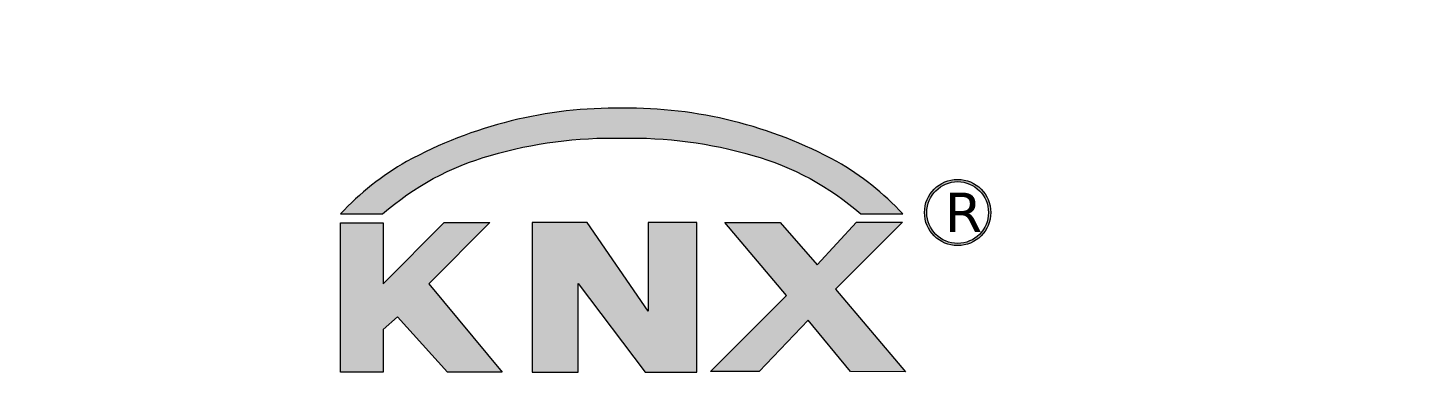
# Model space of a CAD drawing. Header units: millimetres. Extents: x -174 to 283928, y 1291 to 21053.
# Drawn here: x 9395.87 to 9417.47, y 20343.9 to 20349.56 of the extents above; entities that cross this region are included whole.
import ezdxf
from ezdxf.enums import TextEntityAlignment as Align

# ---------------------------------------------------------------- set-up
doc = ezdxf.new("R2010")
doc.units = ezdxf.units.MM
doc.layers.add('Serigraph', color=7, linetype='Continuous')
doc.styles.add('Arial', font='arial.ttf')
doc.styles.get("Standard").update_dxf_attribs({"font": 'arial.ttf'})

# ---------------------------------------------------------------- blocks, each defined once
blk = doc.blocks.new('KNX')
at = {"layer": 'Serigraph'}
h = blk.add_hatch(color=256, dxfattribs=at)
h.dxf.hatch_style = 1
edge = h.paths.add_edge_path()
edge.add_arc((6.380988170877059, -4.413380227421839), 9.550172622931418, 73.7693174002103, 91.26393577546719, ccw=False)
edge.add_arc((7.384430475581893, -1.153432802086172), 6.139908284257658, 48.89992884134978, 74.25715301552339, ccw=False)
edge.add_line((11.42065993937535, 3.473372300217306), (11.8806599393913, 3.473372300217306))
edge.add_line((11.8806599393913, 3.473372300217306), (12.34065993939111, 3.473372300217306))
edge.add_arc((7.970585517836638, -0.5586957360146699), 5.946017414936513, 42.69631347588425, 60.57140466600946)
edge.add_arc((6.297034873217683, -3.802951389400732), 9.594912230617672, 61.38604567497931, 90.67423344492255)
edge.add_arc((6.045648666148906, -3.808147961855866), 9.600443266718196, 89.17351915824642, 118.6097037850656)
edge.add_arc((4.370074421554477, -0.5586957360155794), 5.946017414937169, 119.4285953339843, 137.3036865241093)
edge.add_line((0, 3.473372300217306), (0.4600000000000364, 3.473372300217306))
edge.add_line((0.4600000000000364, 3.473372300217306), (0.9200000000000728, 3.473372300217306))
edge.add_arc((4.956229463793477, -1.153432802086172), 6.139908284257631, 105.7428469844761, 131.1000711586498, ccw=False)
edge.add_arc((5.959671768498253, -4.413380227420929), 9.55017262293051, 88.7360642245335, 106.2306825997905, ccw=False)
h = blk.add_hatch(color=256, dxfattribs=at)
h.dxf.hatch_style = 1
h.paths.add_polyline_path([(14.27254343924369, 3.50404344648814, 1), (12.81859293757043, 3.50404344648814, 1)])
h.paths.add_polyline_path([(14.22340862597411, 3.503674765019241, 1), (12.86878034977826, 3.503674765019241, 1)], flags=16)
h = blk.add_hatch(color=256, dxfattribs=at)
h.dxf.hatch_style = 1
h.paths.add_polyline_path([(1.935059694437086, 1.942505231701943), (3.273079043602365, 3.281125225490541), (2.26964216834699, 3.281125225490541), (0.9300000000000636, 1.942505231701943), (0.9300000000000636, 3.279999999998835), (0.9200000000000728, 3.279999999998835), (0, 3.279999999998835), (0, 0), (0.9300000000000636, 0), (0.9300000000000636, 0.9369752292441262), (1.247094334886696, 1.219753370463877), (2.34217916301236, 0), (3.542578937209555, 0)])
h = blk.add_hatch(color=256, dxfattribs=at)
h.dxf.hatch_style = 1
h.paths.add_polyline_path([(5.415422037593089, 3.281125225490541), (4.207323459645294, 3.281125225490541), (4.207323459645294, 0), (5.2113234596452, 0), (5.211000216384263, 1.9480458947437), (6.682550665644383, 0), (7.818550665644352, 0), (7.818550665644352, 3.281125225490541), (6.752550665644321, 3.281125225490541), (6.752550665644321, 1.341359200370789)])
h = blk.add_hatch(color=256, dxfattribs=at)
h.dxf.hatch_style = 1
h.paths.add_polyline_path([(9.78908419116692, 1.687123272533426), (8.117630983069375, 0.0173848884442123), (9.187202482240306, 0.0173848884442123), (10.26478119421358, 1.144407537314691), (11.19555050837039, 0.0173848884442123), (12.40165254297426, 0.0106186108387192), (10.86134709365751, 1.821769697169656), (12.33282842358017, 3.293251027091173), (11.32604328899015, 3.293251027091173), (10.45970799080578, 2.357035748929774), (9.652098596334099, 3.281125225490541), (8.432098596334072, 3.281125225490541)])
at = {"layer": 'Serigraph', "lineweight": 5}
blk.add_line((0.9200000000000728, 3.279999999998835), (0.9300000000000636, 3.279999999998835), dxfattribs=at)
blk.add_lwpolyline([(12.34065993939111, 3.473372300217306, 0.0781533369768668), (10.89209279680517, 4.620099328250943, 0.128494080062064), (6.18412845187845, 5.791296515113572, 0.1291505546706671), (1.448567142586171, 4.620099328250943, 0.0781533369768668), (0, 3.473372300217306), (0.4600000000000364, 3.473372300217306), (0.9200000000000728, 3.473372300217306, -0.1110954618707862), (3.290347759529822, 4.75616209828513, -0.0764832863331073), (6.1703299696876, 5.134468758085858, -0.0764832863331073), (9.050312179845603, 4.75616209828513, -0.1110954618707862), (11.42065993937535, 3.473372300217306), (11.8806599393913, 3.473372300217306)], format="xyb", close=True, dxfattribs=at)
for points in [[(0.9300000000000636, 3.279999999998835), (0.9300000000000636, 1.942505231701943), (2.26964216834699, 3.281125225490541), (3.273079043602365, 3.281125225490541), (1.935059694437086, 1.942505231701943), (3.542578937209555, 0), (2.34217916301236, 0), (1.247094334886696, 1.219753370463877), (0.9300000000000636, 0.9369752292441262), (0.9300000000000636, 0), (0, 0), (0, 3.279999999998835), (0.9200000000000728, 3.279999999998835)], [(4.207323459645294, 3.281125225490541), (4.207323459645294, 0), (5.207323459645294, 0), (5.2113234596452, 0), (5.211000216384263, 1.9480458947437), (6.682550665644383, 0), (7.802550665644275, 0), (7.818550665644352, 0), (7.818550665644352, 3.281125225490541), (6.752550665644321, 3.281125225490541), (6.752550665644321, 1.341359200370789), (5.415422037593089, 3.281125225490541), (4.207323459645294, 3.281125225490541)], [(8.432098596334072, 3.281125225490541), (9.652098596334099, 3.281125225490541), (10.45970799080578, 2.357035748929774), (11.32604328899015, 3.293251027091173), (12.33282842358017, 3.293251027091173), (10.86134709365751, 1.821769697169656), (12.40165254297426, 0.0106186108387192), (11.19555050837039, 0.0173848884442123), (10.26478119421358, 1.144407537314691), (9.187202482240306, 0.0173848884442123), (8.117630983069375, 0.0173848884442123), (9.78908419116692, 1.687123272533426), (8.432098596334072, 3.281125225490541)]]:
    blk.add_lwpolyline(points, dxfattribs=at)
for centre, radius in [((13.54556818840706, 3.50404344648814), 0.7269752508365566), ((13.54609448787619, 3.503674765019241), 0.6773141380978438)]:
    blk.add_circle(centre, radius, dxfattribs=at)
at = {"layer": 'Serigraph', "lineweight": 5, "insert": (13.26461088084761, 3.94056525608903), "char_height": 0.8624, "attachment_point": 1}
blk.add_mtext_dynamic_manual_height_columns('{\\fVerdana|b0|i0|c0|p34;R}', width=0.56, gutter_width=12.5, heights=[0], dxfattribs=at)
blk = doc.blocks.new('ZIOMB16V3_SERIGRAPH')
at = {"layer": 'Serigraph', "xscale": 0.7150673799875297, "yscale": 0.7150673799875297, "zscale": 0.7150673799875297}
blk.add_blockref('KNX', (65.69682055527909, 7.983101808841793), dxfattribs=at)
blk = doc.blocks.new('ZIOMB16V3_ATT_DEF')
blk.add_wipeout([(0, 45), (140, 45), (140, -45), (0, -45)])
at = {"layer": 'Serigraph'}
blk.add_blockref('ZIOMB16V3_SERIGRAPH', (0, 0), dxfattribs=at)
at = {"color": 3, "style": 'Arial', "flags": 2}
blk.add_attdef('REFERENCE', text='', height=2.5, dxfattribs=at).set_placement((34.24719890203415, 28.94404266689094), align=Align.CENTER)
at = {"color": 3, "style": 'Arial'}
blk.add_attdef('PHYSICAL_ADD.', text='', height=2.5, dxfattribs=at).set_placement((108.2450141619074, 28.95918338258548), align=Align.CENTER)

msp = doc.modelspace()

# ---------------------------------------------------------------- block references
msp.add_blockref('ZIOMB16V3_ATT_DEF', (9335.08683847154, 20336.17217098424))

doc.saveas('drawing.dxf')
